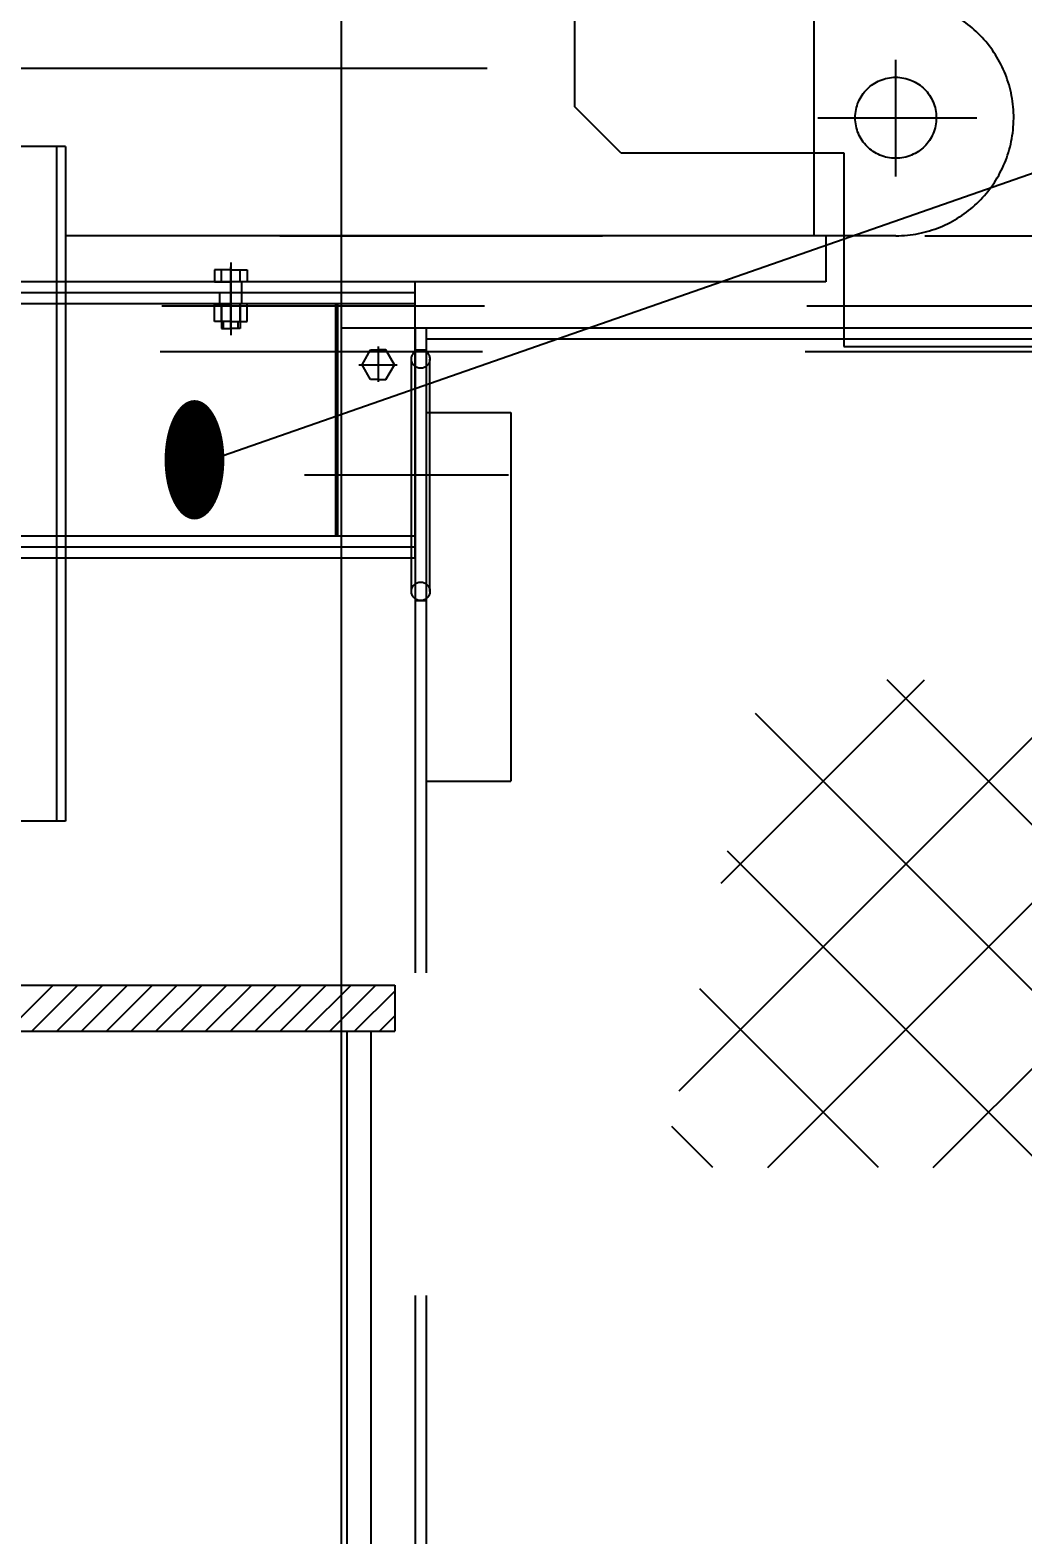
# Model space of a CAD drawing. Header units: millimetres. Extents: x 0 to 29400, y -802 to 20790.
# Drawn here: x 15125 to 15664, y 13450 to 14267 of the extents above; entities that cross this region are included whole.
import ezdxf
from ezdxf.enums import TextEntityAlignment as Align

# ---------------------------------------------------------------- set-up
doc = ezdxf.new("R2010")
doc.units = ezdxf.units.MM
doc.header["$LTSCALE"] = 700
for name, pattern in [('F', [0.75, 0.5, -0.25]), ('G', [2, 1.25, -0.25, 0.25, -0.25]), ('K', [2.5, 1.25, -0.25, 0.25, -0.25, 0.25, -0.25])]:
    doc.linetypes.add(name, pattern=pattern)
for name, color, linetype in [('01', 7, 'Continuous'), ('02', 1, 'Continuous'), ('04', 2, 'F'), ('05', 4, 'G'), ('07', 6, 'K'), ('08', 1, 'Continuous'), ('11', 3, 'Continuous')]:
    doc.layers.add(name, color=color, linetype=linetype)
doc.styles.get("Standard").update_dxf_attribs({"font": 'isocp', "width": 0.707, "bigfont": 'intecad.shx'})
doc.dimstyles.new('INTE', dxfattribs={"dimscale": 70, "dimtxt": 3.5, "dimasz": 3, "dimexe": 3, "dimexo": 0, "dimgap": 1, "dimtad": 1, "dimdec": 0, "dimdsep": 46, "dimtxsty": 'Standard', "dimcen": 0, "dimclrd": 1, "dimclre": 1, "dimclrt": 3, "dimadec": 0, "dimazin": 0, "dimtfac": 1, "dimtdec": 0, "dimtmove": 0, "dimatfit": 0, "dimfxl": 1, "dimarcsym": 0})

# ---------------------------------------------------------------- blocks, each defined once
blk = doc.blocks.new('RERR')
at = {"layer": '07', "color": 6, "linetype": 'K'}
for p, q in [((51833.5, 21409.14), (51833.5, 22879.14)), ((51858.5, 21384.14), (51833.5, 21409.14)), ((51858.5, 21384.14), (51979.5, 21384.14)), ((51979.5, 21384.14), (51979.5, 21279.14)), ((51979.5, 21279.14), (52994.5, 21279.14))]:
    blk.add_line(p, q, dxfattribs=at)
blk = doc.blocks.new('werwerwer')
at = {"layer": '07', "color": 6, "linetype": 'K'}
for p, q in [((9497.47, 11711.87), (17834.46, 11711.87)), ((9433.47, 11673.87), (18336.47, 11673.87)), ((17307.46, 11648.88), (10678.47, 11648.88))]:
    blk.add_line(p, q, dxfattribs=at)
at = {"layer": '07'}
blk.add_blockref('RERR', (-35876.03, -9627.29), dxfattribs=at)
blk = doc.blocks.new('w34')
at = {"layer": '07', "color": 6, "linetype": 'K', "ltscale": 0.6}
for p, q in [((13861.8, 36557.15), (13861.8, 36391.87)), ((13684.66, 36482.55), (13239.8, 36482.55)), ((13906.3, 36424.06), (13906.3, 36487.39)), ((13863.96, 36455.87), (13950.26, 36455.87)), ((13455.8, 36440.27), (13023.8, 36440.27)), ((13450.8, 36440.27), (13450.8, 36074.27)), ((13455.8, 36440.27), (13455.8, 36074.27)), ((13906.3, 36391.87), (13455.8, 36391.87)), ((13868.3, 36391.87), (13868.3, 36366.87)), ((13868.3, 36366.87), (13455.8, 36366.87)), ((13455.8, 36074.27), (13404.78, 36074.27)), ((13427.93, 35985.27), (13634.4, 35985.27)), ((13427.93, 35964.15), (13449.05, 35985.27)), ((13437.52, 35960.27), (13462.52, 35985.27)), ((13450.99, 35960.27), (13475.99, 35985.27)), ((13464.46, 35960.27), (13489.46, 35985.27)), ((13477.93, 35960.27), (13502.93, 35985.27)), ((13491.4, 35960.27), (13516.4, 35985.27)), ((13504.87, 35960.27), (13529.87, 35985.27)), ((13518.34, 35960.27), (13543.34, 35985.27)), ((13531.81, 35960.27), (13556.81, 35985.27)), ((13545.28, 35960.27), (13570.28, 35985.27)), ((13558.75, 35960.27), (13583.75, 35985.27)), ((13572.22, 35960.27), (13597.22, 35985.27)), ((13585.7, 35960.27), (13610.7, 35985.27)), ((13599.17, 35960.27), (13624.17, 35985.27)), ((13612.64, 35960.27), (13634.4, 35982.04)), ((13634.4, 35985.27), (13634.4, 35960.27)), ((13626.11, 35960.27), (13634.4, 35968.57)), ((13427.93, 35960.27), (13634.4, 35960.27)), ((13608.4, 35960.27), (13608.4, 35665.27)), ((13621.4, 35960.27), (13621.4, 35665.27))]:
    blk.add_line(p, q, dxfattribs=at)
blk.add_circle((13906.3, 36455.87), 22, dxfattribs=at)
blk.add_arc((13906.3, 36455.87), 64, 270, 83.72071, dxfattribs=at)
blk = doc.blocks.new('*D1419')
at = {"layer": '08', "color": 1, "lineweight": -2, "ltscale": 1.166667}
for p, q in [((13870.29, 14174.48), (13870.29, 14967.99)), ((15294.34, 14154.95), (15294.34, 14967.99)), ((15084.34, 14757.99), (14080.29, 14757.99))]:
    blk.add_line(p, q, dxfattribs=at)
at = {"layer": '08', "color": 1, "ltscale": 1.166667}
for points in [[(14080.29, 14792.99), (14080.29, 14722.99), (13870.29, 14757.99)], [(15084.34, 14792.99), (15084.34, 14722.99), (15294.34, 14757.99)]]:
    blk.add_solid(points, dxfattribs=at)
at = {"layer": 'Defpoints', "color": 0, "ltscale": 1.166667}
for p in [(13870.29, 14757.99), (13870.29, 14174.48), (15294.34, 14154.95)]:
    blk.add_point(p, dxfattribs=at)
at = {"layer": '08', "color": 3, "ltscale": 1.166667, "insert": (14582.31, 14950.51), "char_height": 245, "attachment_point": 5}
blk.add_mtext('1424', dxfattribs=at)
blk = doc.blocks.new('*U1536')
at = {"layer": '01'}
for p, q in [((0, 8.79), (-8, 4.18)), ((8, 4.18), (0, 8.79)), ((-8, 4.18), (-8, 0)), ((-8, -4.18), (-8, 0)), ((8, 0), (8, 4.18)), ((8, 0), (8, -4.18)), ((0, -8.79), (-8, -4.18)), ((8, -4.18), (0, -8.79))]:
    blk.add_line(p, q, dxfattribs=at)
at = {"layer": '05'}
for p, q in [((0, -10.61), (0, 10.21)), ((-9.86, 0), (9.35, 0))]:
    blk.add_line(p, q, dxfattribs=at)
blk = doc.blocks.new('etfett')
at = {"layer": '01'}
for p, q in [((17907.7, 30683.02), (18707.7, 30683.02)), ((17907.7, 29469.51), (17907.7, 30683.02))]:
    blk.add_line(p, q, dxfattribs=at)
at = {"layer": '04', "color": 2, "linetype": 'F'}
for p, q in [((17947.7, 30683.02), (17947.7, 26840)), ((17953.7, 30683.02), (17953.7, 26840)), ((17953.7, 30683.02), (18661.7, 30683.02)), ((17953.7, 30677.02), (18661.7, 30677.02)), ((17945.7, 30540.05), (17945.7, 30666.05)), ((17955.7, 30540.05), (17955.7, 30666.05)), ((17999.7, 30637.02), (17999.7, 30437.02))]:
    blk.add_line(p, q, dxfattribs=at)
at = {"layer": '04'}
for p, q in [((17947.7, 30671.02), (17953.7, 30671.02)), ((17953.7, 30637.02), (17999.7, 30637.02)), ((17947.7, 30535.05), (17953.7, 30535.05)), ((17953.7, 30437.02), (17999.7, 30437.02))]:
    blk.add_line(p, q, dxfattribs=at)
at = {"layer": '04', "color": 2, "linetype": 'F'}
for centre, radius in [((17950.67, 30666.05), 4.97), ((17950.7, 30540.05), 5)]:
    blk.add_circle(centre, radius, dxfattribs=at)
at = {"layer": '05'}
blk.add_line((17998.44, 30603.05), (17887.59, 30603.05), dxfattribs=at)
at = {"layer": '01', "rotation": 270}
blk.add_blockref('*U1536', (17927.7, 30663.02), dxfattribs=at)
blk = doc.blocks.new('*D1540')
at = {"layer": '08', "color": 1, "lineweight": -2, "ltscale": 1.166667}
for p, q in [((15294.34, 13933.86), (15294.34, 14967.99)), ((16094.34, 14034.34), (16094.34, 14967.99)), ((15884.34, 14757.99), (15504.34, 14757.99))]:
    blk.add_line(p, q, dxfattribs=at)
at = {"layer": '08', "color": 1, "ltscale": 1.166667}
for points in [[(15504.34, 14792.99), (15504.34, 14722.99), (15294.34, 14757.99)], [(15884.34, 14792.99), (15884.34, 14722.99), (16094.34, 14757.99)]]:
    blk.add_solid(points, dxfattribs=at)
at = {"layer": 'Defpoints', "color": 0, "ltscale": 1.166667}
for p in [(15294.34, 14757.99), (16094.34, 14034.34), (15294.34, 13933.86)]:
    blk.add_point(p, dxfattribs=at)
at = {"layer": '08', "color": 3, "ltscale": 1.166667, "insert": (15694.34, 14950.49), "char_height": 245, "attachment_point": 5}
blk.add_mtext('800', dxfattribs=at)
blk = doc.blocks.new('*U1563')
at = {"layer": '01'}
for p, q in [((-9.5, 8.8), (0, 8.8)), ((-9.5, 0), (-9.5, 8.8)), ((0, 8.8), (0, 0)), ((-9.5, 5), (0, 5)), ((0, -8.8), (0, 0)), ((-9.5, 0), (-9.5, -8.8)), ((-9.5, -5), (0, -5)), ((-9.5, -8.8), (0, -8.8))]:
    blk.add_line(p, q, dxfattribs=at)
at = {"layer": '05'}
blk.add_line((-10.55, 0), (1.05, 0), dxfattribs=at)
blk = doc.blocks.new('BB')
at = {"layer": '01'}
for p, q in [((32376.62, 7556.66), (32376.62, 7550.26)), ((32385.51, 7556.66), (32376.62, 7556.66)), ((32380.51, 7550.26), (32380.51, 7556.66)), ((32385.51, 7556.66), (32394.39, 7556.66)), ((32390.51, 7550.26), (32390.51, 7556.66)), ((32394.39, 7556.66), (32394.39, 7550.26)), ((32376.62, 7550.26), (32385.51, 7550.26)), ((32394.39, 7550.26), (32385.51, 7550.26)), ((32391.51, 7544.26), (32391.51, 7550.26)), ((32485.51, 7400.26), (32485.52, 7550.26)), ((32380.51, 7538.26), (32380.51, 7524.86)), ((32390.51, 7538.26), (32390.51, 7524.86)), ((32380.51, 7524.86), (32385.51, 7524.86)), ((32390.51, 7524.86), (32385.51, 7524.86))]:
    blk.add_line(p, q, dxfattribs=at)
at = {"layer": '01', "color": 7, "linetype": 'Continuous'}
for p, q in [((32485.52, 7550.26), (31288.82, 7550.26)), ((32485.51, 7400.26), (30921.47, 7400.26))]:
    blk.add_line(p, q, dxfattribs=at)
at = {"layer": '02'}
for p, q in [((32381.51, 7524.86), (32381.51, 7528.76)), ((32389.51, 7524.86), (32389.51, 7528.76))]:
    blk.add_line(p, q, dxfattribs=at)
at = {"layer": '04', "color": 2, "linetype": 'F'}
for p, q in [((32485.52, 7544.26), (31288.82, 7544.26)), ((32379.51, 7538.26), (32379.51, 7544.26)), ((32391.51, 7538.26), (32391.51, 7544.26)), ((32485.52, 7538.26), (31221.82, 7538.26)), ((32485.51, 7406.26), (30921.47, 7406.26)), ((32485.51, 7412.26), (30927.47, 7412.26))]:
    blk.add_line(p, q, dxfattribs=at)
at = {"layer": '04'}
for p, q in [((32442.28, 7538.26), (32442.28, 7412.26)), ((32443.38, 7538.26), (32443.38, 7412.26))]:
    blk.add_line(p, q, dxfattribs=at)
at = {"layer": '05', "color": 4, "linetype": 'G'}
for p, q in [((32385.51, 7560.73), (32385.51, 7528.24)), ((32385.51, 7524.56), (32385.51, 7558.43))]:
    blk.add_line(p, q, dxfattribs=at)
at = {"layer": '05'}
blk.add_line((32385.51, 7559.72), (32385.51, 7521.31), dxfattribs=at)
at = {"rotation": 90}
blk.add_blockref('*U1563', (32385.51, 7538.26), dxfattribs=at)

msp = doc.modelspace()

# ---------------------------------------------------------------- hatches: boundary and pattern name
at = {"layer": '02', "linetype": 'Continuous', "ltscale": 1.166667}
h = msp.add_hatch(dxfattribs=at)
h.set_pattern_fill('ANSI37', color=1, scale=20, style=0)
h.set_pattern_definition([(45, (14657.63, 12511.88), (-44.9013, 44.9013), []), (135, (14657.63, 12511.88), (-44.9013, -44.9013), [])])
h.paths.add_polyline_path([(15787.53, 13914.04), (15522.69, 13914.04), (15469.16, 13649.37), (15787.53, 13649.37)])

# ---------------------------------------------------------------- linework, layer by layer
at = {"layer": '02', "ltscale": 1.166667}
msp.add_line((15214.59, 14030.25), (19046.63, 15367.36), dxfattribs=at)

# ---------------------------------------------------------------- block references
at = {"layer": '01', "ltscale": 1.166667}
msp.add_blockref('etfett', (-2613.37, -16578.06), dxfattribs=at)
at = {"layer": '02', "ltscale": 1.166667}
msp.add_blockref('w34', (1688.83, -22236.93), dxfattribs=at)
at = {"layer": '05', "ltscale": 1.166667}
msp.add_blockref('BB', (-17151.18, 6579.69), dxfattribs=at)
at = {"layer": '11', "color": 3, "linetype": 'Continuous', "ltscale": 1.166667}
msp.add_blockref('werwerwer', (-536.53, 2443.08), dxfattribs=at)

# ---------------------------------------------------------------- texts
at = {"layer": '02', "ltscale": 1.166667, "width": 0.605172}
msp.add_text('●', height=60, dxfattribs=at).set_placement((15196.59, 14000.25), (15232.59, 14000.25), align=Align.FIT)

# ---------------------------------------------------------------- dimensions: what is measured, and where the dimension line sits
at = {"layer": '08', "ltscale": 1.166667}
for base, p1, p2, picture, middle in [((13870.29, 14757.99), (15294.34, 14154.95), (13870.29, 14174.48), '*D1419', (14582.31, 14950.51)), ((15294.34, 14757.99), (16094.34, 14034.34), (15294.34, 13933.86), '*D1540', (15694.34, 14950.49))]:
    dim = msp.add_linear_dim(base=base, p1=p1, p2=p2, dimstyle='INTE', dxfattribs=at)
    dim.commit()
    dim.dimension.update_dxf_attribs({"geometry": picture, "text_midpoint": middle})

doc.saveas('drawing.dxf')
